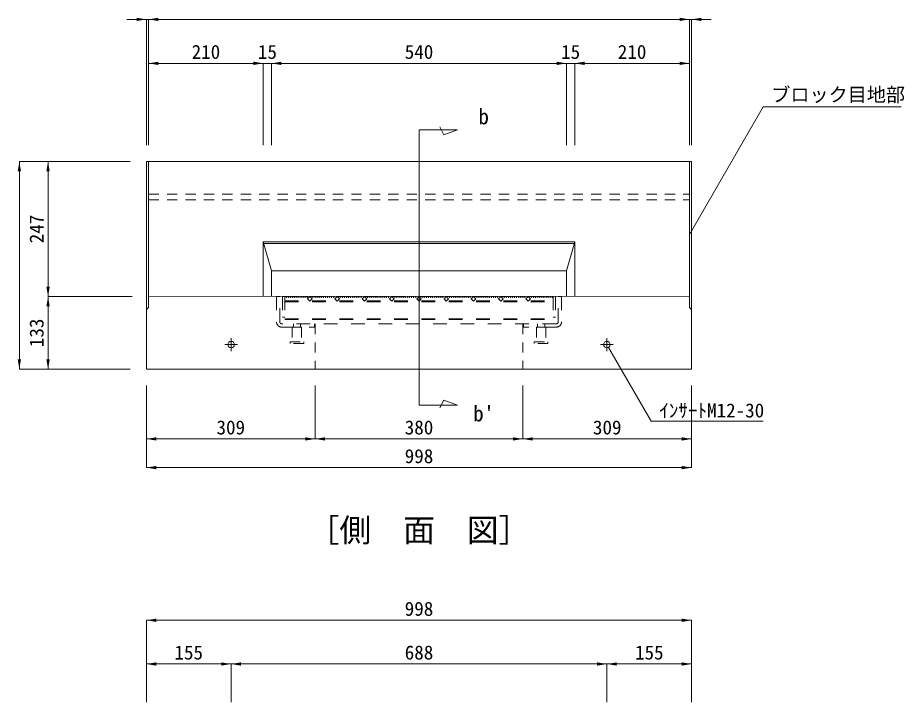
# Model space of a CAD drawing. Units: millimetres at full size. Extents: x 50430 to 101606, y 69050 to 91573.
# Drawn here: x 94820 to 96443, y 72679 to 73931 of the extents above; entities that cross this region are included whole.
import ezdxf
from ezdxf.enums import TextEntityAlignment as Align

# ---------------------------------------------------------------- set-up
doc = ezdxf.new("R2010")
doc.units = ezdxf.units.MM
doc.header["$LTSCALE"] = 50
for name, pattern in [('USER1', [0.675, 0.375, -0.3]), ('USER3', [1, 0.5, -0.5]), ('USER4', [0.675, 0.375, -0.3])]:
    doc.linetypes.add(name, pattern=pattern)
for name, color, linetype, lineweight in [('インサート', 3, 'USER1', 9), ('グレーチング', 7, 'USER1', 5), ('寸法線', 7, 'Continuous', 13), ('本体', 2, 'Continuous', 9), ('補助線', 8, 'Continuous', 9), ('ｲﾝｻｰﾄ', 3, 'Continuous', 9)]:
    doc.layers.add(name, color=color, linetype=linetype, lineweight=lineweight)
doc.layers.add('文字', color=7, linetype='Continuous')
doc.styles.add('ＭＳ ゴシック', font='')
doc.styles.get('ＭＳ ゴシック').set_extended_font_data('MS Gothic')

# ---------------------------------------------------------------- blocks, each defined once
blk = doc.blocks.new('filled_arrow')
at = {"color": 0, "linetype": 'Continuous', "lineweight": -2}
blk.add_solid([(7.5, 1.25), (0, 0), (7.5, -1.25)], dxfattribs=at)

msp = doc.modelspace()

# ---------------------------------------------------------------- linework, layer by layer
at = {"layer": 'インサート', "linetype": 'USER4'}
for p, q in [((95322.99, 73364.85), (95322.99, 73337.85)), ((95322.99, 73364.85), (95339.99, 73364.85)), ((95339.99, 73364.85), (95339.99, 73337.85)), ((95769.99, 73364.85), (95769.99, 73337.85)), ((95769.99, 73364.85), (95786.99, 73364.85)), ((95786.99, 73364.85), (95786.99, 73337.85)), ((95318.99, 73334.85), (95318.99, 73337.85)), ((95318.99, 73337.85), (95343.99, 73337.85)), ((95343.99, 73334.85), (95318.99, 73334.85)), ((95343.99, 73337.85), (95343.99, 73334.85)), ((95765.99, 73334.85), (95765.99, 73337.85)), ((95765.99, 73337.85), (95790.99, 73337.85)), ((95790.99, 73334.85), (95765.99, 73334.85)), ((95790.99, 73337.85), (95790.99, 73334.85))]:
    msp.add_line(p, q, dxfattribs=at)
at = {"layer": 'グレーチング', "linetype": 'USER3'}
for p, q in [((95293.99, 73420.85), (95293.99, 73374.85)), ((95293.99, 73420.85), (95299.99, 73420.85)), ((95299.99, 73374.85), (95299.99, 73420.85)), ((95304.99, 73420.85), (95304.99, 73382.85)), ((95304.99, 73420.85), (95804.99, 73420.85)), ((95309.49, 73420.85), (95309.49, 73370.85)), ((95309.49, 73412.85), (95800.49, 73412.85)), ((95309.49, 73411.35), (95800.49, 73411.35)), ((95311.49, 73420.85), (95312.39, 73418.75)), ((95312.39, 73418.75), (95313.29, 73420.85)), ((95315.29, 73420.85), (95316.19, 73418.75)), ((95316.19, 73418.75), (95317.09, 73420.85)), ((95319.09, 73420.85), (95319.99, 73418.75)), ((95319.99, 73418.75), (95320.89, 73420.85)), ((95322.89, 73420.85), (95323.79, 73418.75)), ((95323.79, 73418.75), (95324.69, 73420.85)), ((95326.69, 73420.85), (95327.59, 73418.75)), ((95327.59, 73418.75), (95328.49, 73420.85)), ((95330.49, 73420.85), (95331.39, 73418.75)), ((95331.39, 73418.75), (95332.29, 73420.85)), ((95334.29, 73420.85), (95335.19, 73418.75)), ((95335.19, 73418.75), (95336.09, 73420.85)), ((95338.09, 73420.85), (95338.99, 73418.75)), ((95338.99, 73418.75), (95339.89, 73420.85)), ((95341.89, 73420.85), (95342.79, 73418.75)), ((95342.79, 73418.75), (95343.69, 73420.85)), ((95345.69, 73420.85), (95346.59, 73418.75)), ((95346.59, 73418.75), (95347.49, 73420.85)), ((95349.49, 73420.85), (95350.39, 73418.75)), ((95350.39, 73418.75), (95351.29, 73420.85)), ((95354.99, 73420.85), (95350.75, 73416.61)), ((95350.75, 73416.61), (95354.99, 73412.36)), ((95359.23, 73416.61), (95354.99, 73420.85)), ((95354.99, 73412.36), (95359.23, 73416.61)), ((95359.99, 73420.85), (95360.89, 73418.75)), ((95360.89, 73418.75), (95361.79, 73420.85)), ((95363.79, 73420.85), (95364.69, 73418.75)), ((95364.69, 73418.75), (95365.59, 73420.85)), ((95367.59, 73420.85), (95368.49, 73418.75)), ((95368.49, 73418.75), (95369.39, 73420.85)), ((95371.39, 73420.85), (95372.29, 73418.75)), ((95372.29, 73418.75), (95373.19, 73420.85)), ((95375.19, 73420.85), (95376.09, 73418.75)), ((95376.09, 73418.75), (95376.99, 73420.85)), ((95378.99, 73420.85), (95379.89, 73418.75)), ((95379.89, 73418.75), (95380.79, 73420.85)), ((95382.79, 73420.85), (95383.69, 73418.75)), ((95383.69, 73418.75), (95384.59, 73420.85)), ((95386.59, 73420.85), (95387.49, 73418.75)), ((95387.49, 73418.75), (95388.39, 73420.85)), ((95390.39, 73420.85), (95391.29, 73418.75)), ((95391.29, 73418.75), (95392.19, 73420.85)), ((95394.19, 73420.85), (95395.09, 73418.75)), ((95395.09, 73418.75), (95395.99, 73420.85)), ((95397.99, 73420.85), (95398.89, 73418.75)), ((95398.89, 73418.75), (95399.79, 73420.85)), ((95404.99, 73420.85), (95400.75, 73416.61)), ((95400.75, 73416.61), (95404.99, 73412.36)), ((95409.23, 73416.61), (95404.99, 73420.85)), ((95404.99, 73412.36), (95409.23, 73416.61)), ((95409.99, 73420.85), (95410.89, 73418.75)), ((95410.89, 73418.75), (95411.79, 73420.85)), ((95413.79, 73420.85), (95414.69, 73418.75)), ((95414.69, 73418.75), (95415.59, 73420.85)), ((95417.59, 73420.85), (95418.49, 73418.75)), ((95418.49, 73418.75), (95419.39, 73420.85)), ((95421.39, 73420.85), (95422.29, 73418.75)), ((95422.29, 73418.75), (95423.19, 73420.85)), ((95425.19, 73420.85), (95426.09, 73418.75)), ((95426.09, 73418.75), (95426.99, 73420.85)), ((95428.99, 73420.85), (95429.89, 73418.75)), ((95429.89, 73418.75), (95430.79, 73420.85)), ((95432.79, 73420.85), (95433.69, 73418.75)), ((95433.69, 73418.75), (95434.59, 73420.85)), ((95436.59, 73420.85), (95437.49, 73418.75)), ((95437.49, 73418.75), (95438.39, 73420.85)), ((95440.39, 73420.85), (95441.29, 73418.75)), ((95441.29, 73418.75), (95442.19, 73420.85)), ((95444.19, 73420.85), (95445.09, 73418.75)), ((95445.09, 73418.75), (95445.99, 73420.85)), ((95447.99, 73420.85), (95448.89, 73418.75)), ((95448.89, 73418.75), (95449.79, 73420.85)), ((95454.99, 73420.85), (95450.75, 73416.61)), ((95450.75, 73416.61), (95454.99, 73412.36)), ((95459.23, 73416.61), (95454.99, 73420.85)), ((95454.99, 73412.36), (95459.23, 73416.61)), ((95459.99, 73420.85), (95460.89, 73418.75)), ((95460.89, 73418.75), (95461.79, 73420.85)), ((95463.79, 73420.85), (95464.69, 73418.75)), ((95464.69, 73418.75), (95465.59, 73420.85)), ((95467.59, 73420.85), (95468.49, 73418.75)), ((95468.49, 73418.75), (95469.39, 73420.85)), ((95471.39, 73420.85), (95472.29, 73418.75)), ((95472.29, 73418.75), (95473.19, 73420.85)), ((95475.19, 73420.85), (95476.09, 73418.75)), ((95476.09, 73418.75), (95476.99, 73420.85)), ((95478.99, 73420.85), (95479.89, 73418.75)), ((95479.89, 73418.75), (95480.79, 73420.85)), ((95482.79, 73420.85), (95483.69, 73418.75)), ((95483.69, 73418.75), (95484.59, 73420.85)), ((95486.59, 73420.85), (95487.49, 73418.75)), ((95487.49, 73418.75), (95488.39, 73420.85)), ((95490.39, 73420.85), (95491.29, 73418.75)), ((95491.29, 73418.75), (95492.19, 73420.85)), ((95494.19, 73420.85), (95495.09, 73418.75)), ((95495.09, 73418.75), (95495.99, 73420.85)), ((95497.99, 73420.85), (95498.89, 73418.75)), ((95498.89, 73418.75), (95499.79, 73420.85)), ((95504.99, 73420.85), (95500.75, 73416.61)), ((95500.75, 73416.61), (95504.99, 73412.36)), ((95509.23, 73416.61), (95504.99, 73420.85)), ((95504.99, 73412.36), (95509.23, 73416.61)), ((95509.99, 73420.85), (95510.89, 73418.75)), ((95510.89, 73418.75), (95511.79, 73420.85)), ((95513.79, 73420.85), (95514.69, 73418.75)), ((95514.69, 73418.75), (95515.59, 73420.85)), ((95517.59, 73420.85), (95518.49, 73418.75)), ((95518.49, 73418.75), (95519.39, 73420.85)), ((95521.39, 73420.85), (95522.29, 73418.75)), ((95522.29, 73418.75), (95523.19, 73420.85)), ((95525.19, 73420.85), (95526.09, 73418.75)), ((95526.09, 73418.75), (95526.99, 73420.85)), ((95528.99, 73420.85), (95529.89, 73418.75)), ((95529.89, 73418.75), (95530.79, 73420.85)), ((95532.79, 73420.85), (95533.69, 73418.75)), ((95533.69, 73418.75), (95534.59, 73420.85)), ((95536.59, 73420.85), (95537.49, 73418.75)), ((95537.49, 73418.75), (95538.39, 73420.85)), ((95540.39, 73420.85), (95541.29, 73418.75)), ((95541.29, 73418.75), (95542.19, 73420.85)), ((95544.19, 73420.85), (95545.09, 73418.75)), ((95545.09, 73418.75), (95545.99, 73420.85)), ((95547.99, 73420.85), (95548.89, 73418.75)), ((95548.89, 73418.75), (95549.79, 73420.85)), ((95554.99, 73420.85), (95550.75, 73416.61)), ((95550.75, 73416.61), (95554.99, 73412.36)), ((95559.23, 73416.61), (95554.99, 73420.85)), ((95554.99, 73412.36), (95559.23, 73416.61)), ((95559.99, 73420.85), (95560.89, 73418.75)), ((95560.89, 73418.75), (95561.79, 73420.85)), ((95563.79, 73420.85), (95564.69, 73418.75)), ((95564.69, 73418.75), (95565.59, 73420.85)), ((95567.59, 73420.85), (95568.49, 73418.75)), ((95568.49, 73418.75), (95569.39, 73420.85)), ((95571.39, 73420.85), (95572.29, 73418.75)), ((95572.29, 73418.75), (95573.19, 73420.85)), ((95575.19, 73420.85), (95576.09, 73418.75)), ((95576.09, 73418.75), (95576.99, 73420.85)), ((95578.99, 73420.85), (95579.89, 73418.75)), ((95579.89, 73418.75), (95580.79, 73420.85)), ((95582.79, 73420.85), (95583.69, 73418.75)), ((95583.69, 73418.75), (95584.59, 73420.85)), ((95586.59, 73420.85), (95587.49, 73418.75)), ((95587.49, 73418.75), (95588.39, 73420.85)), ((95590.39, 73420.85), (95591.29, 73418.75)), ((95591.29, 73418.75), (95592.19, 73420.85)), ((95594.19, 73420.85), (95595.09, 73418.75)), ((95595.09, 73418.75), (95595.99, 73420.85)), ((95597.99, 73420.85), (95598.89, 73418.75)), ((95598.89, 73418.75), (95599.79, 73420.85)), ((95604.99, 73420.85), (95600.75, 73416.61)), ((95600.75, 73416.61), (95604.99, 73412.36)), ((95609.23, 73416.61), (95604.99, 73420.85)), ((95604.99, 73412.36), (95609.23, 73416.61)), ((95609.99, 73420.85), (95610.89, 73418.75)), ((95610.89, 73418.75), (95611.79, 73420.85)), ((95613.79, 73420.85), (95614.69, 73418.75)), ((95614.69, 73418.75), (95615.59, 73420.85)), ((95617.59, 73420.85), (95618.49, 73418.75)), ((95618.49, 73418.75), (95619.39, 73420.85)), ((95621.39, 73420.85), (95622.29, 73418.75)), ((95622.29, 73418.75), (95623.19, 73420.85)), ((95625.19, 73420.85), (95626.09, 73418.75)), ((95626.09, 73418.75), (95626.99, 73420.85)), ((95628.99, 73420.85), (95629.89, 73418.75)), ((95629.89, 73418.75), (95630.79, 73420.85)), ((95632.79, 73420.85), (95633.69, 73418.75)), ((95633.69, 73418.75), (95634.59, 73420.85)), ((95636.59, 73420.85), (95637.49, 73418.75)), ((95637.49, 73418.75), (95638.39, 73420.85)), ((95640.39, 73420.85), (95641.29, 73418.75)), ((95641.29, 73418.75), (95642.19, 73420.85)), ((95644.19, 73420.85), (95645.09, 73418.75)), ((95645.09, 73418.75), (95645.99, 73420.85)), ((95647.99, 73420.85), (95648.89, 73418.75)), ((95648.89, 73418.75), (95649.79, 73420.85)), ((95654.99, 73420.85), (95650.75, 73416.61)), ((95650.75, 73416.61), (95654.99, 73412.36)), ((95659.23, 73416.61), (95654.99, 73420.85)), ((95654.99, 73412.36), (95659.23, 73416.61)), ((95659.99, 73420.85), (95660.89, 73418.75)), ((95660.89, 73418.75), (95661.79, 73420.85)), ((95663.79, 73420.85), (95664.69, 73418.75)), ((95664.69, 73418.75), (95665.59, 73420.85)), ((95667.59, 73420.85), (95668.49, 73418.75)), ((95668.49, 73418.75), (95669.39, 73420.85)), ((95671.39, 73420.85), (95672.29, 73418.75)), ((95672.29, 73418.75), (95673.19, 73420.85)), ((95675.19, 73420.85), (95676.09, 73418.75)), ((95676.09, 73418.75), (95676.99, 73420.85)), ((95678.99, 73420.85), (95679.89, 73418.75)), ((95679.89, 73418.75), (95680.79, 73420.85)), ((95682.79, 73420.85), (95683.69, 73418.75)), ((95683.69, 73418.75), (95684.59, 73420.85)), ((95686.59, 73420.85), (95687.49, 73418.75)), ((95687.49, 73418.75), (95688.39, 73420.85)), ((95690.39, 73420.85), (95691.29, 73418.75)), ((95691.29, 73418.75), (95692.19, 73420.85)), ((95694.19, 73420.85), (95695.09, 73418.75)), ((95695.09, 73418.75), (95695.99, 73420.85)), ((95697.99, 73420.85), (95698.89, 73418.75)), ((95698.89, 73418.75), (95699.79, 73420.85)), ((95704.99, 73420.85), (95700.75, 73416.61)), ((95700.75, 73416.61), (95704.99, 73412.36)), ((95709.23, 73416.61), (95704.99, 73420.85)), ((95704.99, 73412.36), (95709.23, 73416.61)), ((95709.99, 73420.85), (95710.89, 73418.75)), ((95710.89, 73418.75), (95711.79, 73420.85)), ((95713.79, 73420.85), (95714.69, 73418.75)), ((95714.69, 73418.75), (95715.59, 73420.85)), ((95717.59, 73420.85), (95718.49, 73418.75)), ((95718.49, 73418.75), (95719.39, 73420.85)), ((95721.39, 73420.85), (95722.29, 73418.75)), ((95722.29, 73418.75), (95723.19, 73420.85)), ((95725.19, 73420.85), (95726.09, 73418.75)), ((95726.09, 73418.75), (95726.99, 73420.85)), ((95728.99, 73420.85), (95729.89, 73418.75)), ((95729.89, 73418.75), (95730.79, 73420.85)), ((95732.79, 73420.85), (95733.69, 73418.75)), ((95733.69, 73418.75), (95734.59, 73420.85)), ((95736.59, 73420.85), (95737.49, 73418.75)), ((95737.49, 73418.75), (95738.39, 73420.85)), ((95740.39, 73420.85), (95741.29, 73418.75)), ((95741.29, 73418.75), (95742.19, 73420.85)), ((95744.19, 73420.85), (95745.09, 73418.75)), ((95745.09, 73418.75), (95745.99, 73420.85)), ((95747.99, 73420.85), (95748.89, 73418.75)), ((95748.89, 73418.75), (95749.79, 73420.85)), ((95754.99, 73420.85), (95750.75, 73416.61)), ((95750.75, 73416.61), (95754.99, 73412.36)), ((95759.23, 73416.61), (95754.99, 73420.85)), ((95754.99, 73412.36), (95759.23, 73416.61)), ((95759.99, 73420.85), (95760.89, 73418.75)), ((95760.89, 73418.75), (95761.79, 73420.85)), ((95763.79, 73420.85), (95764.69, 73418.75)), ((95764.69, 73418.75), (95765.59, 73420.85)), ((95767.59, 73420.85), (95768.49, 73418.75)), ((95768.49, 73418.75), (95769.39, 73420.85)), ((95771.39, 73420.85), (95772.29, 73418.75)), ((95772.29, 73418.75), (95773.19, 73420.85)), ((95775.19, 73420.85), (95776.09, 73418.75)), ((95776.09, 73418.75), (95776.99, 73420.85)), ((95778.99, 73420.85), (95779.89, 73418.75)), ((95779.89, 73418.75), (95780.79, 73420.85)), ((95782.79, 73420.85), (95783.69, 73418.75)), ((95783.69, 73418.75), (95784.59, 73420.85)), ((95786.59, 73420.85), (95787.49, 73418.75)), ((95787.49, 73418.75), (95788.39, 73420.85)), ((95790.39, 73420.85), (95791.29, 73418.75)), ((95791.29, 73418.75), (95792.19, 73420.85)), ((95794.19, 73420.85), (95795.09, 73418.75)), ((95795.09, 73418.75), (95795.99, 73420.85)), ((95797.99, 73420.85), (95798.89, 73418.75)), ((95798.89, 73418.75), (95799.79, 73420.85)), ((95800.49, 73420.85), (95800.49, 73370.85)), ((95804.99, 73420.85), (95804.99, 73382.85)), ((95809.99, 73374.85), (95809.99, 73420.85)), ((95815.99, 73420.85), (95809.99, 73420.85)), ((95815.99, 73420.85), (95815.99, 73374.85)), ((95304.99, 73382.85), (95309.49, 73382.85)), ((95309.49, 73380.35), (95800.49, 73380.35)), ((95309.49, 73378.85), (95800.49, 73378.85)), ((95804.99, 73382.85), (95800.49, 73382.85)), ((95805.99, 73370.85), (95303.99, 73370.85)), ((95303.99, 73364.85), (95363.99, 73364.85)), ((95324.99, 73370.85), (95324.99, 73364.85)), ((95337.99, 73370.85), (95337.99, 73364.85)), ((95363.99, 73364.85), (95363.99, 73370.85)), ((95745.99, 73364.85), (95745.99, 73370.85)), ((95805.99, 73364.85), (95745.99, 73364.85)), ((95771.99, 73370.85), (95771.99, 73364.85)), ((95784.99, 73370.85), (95784.99, 73364.85))]:
    msp.add_line(p, q, dxfattribs=at)
for centre, radius, start, end in [((95303.99, 73374.85), 10, 180, 270), ((95303.99, 73374.85), 4, 180, 270), ((95805.99, 73374.85), 4, 270, 0), ((95805.99, 73374.85), 10, 270, 0)]:
    msp.add_arc(centre, radius, start, end, dxfattribs=at)
at = {"layer": '寸法線'}
for p, q in [((95095.99, 73927.89), (95019.99, 73927.89)), ((95055.99, 73697.89), (95055.99, 73927.89)), ((95059.99, 73927.89), (96049.99, 73927.89)), ((95059.99, 73697.89), (95059.99, 73927.89)), ((95059.99, 73697.89), (95059.99, 73927.89)), ((96013.99, 73927.89), (96089.99, 73927.89)), ((96049.99, 73697.89), (96049.99, 73927.89)), ((96049.99, 73697.89), (96049.99, 73927.89)), ((96053.99, 73697.89), (96053.99, 73927.89)), ((95269.99, 73847.45), (95059.99, 73847.45)), ((95059.99, 73697.89), (95059.99, 73847.45)), ((95320.99, 73847.45), (95233.99, 73847.45)), ((95269.99, 73697.89), (95269.99, 73847.45)), ((95269.99, 73697.89), (95269.99, 73847.45)), ((95284.99, 73847.45), (95824.99, 73847.45)), ((95284.99, 73697.89), (95284.99, 73847.45)), ((95284.99, 73697.89), (95284.99, 73847.45)), ((95788.99, 73847.45), (95875.99, 73847.45)), ((95824.99, 73697.89), (95824.99, 73847.45)), ((95824.99, 73697.89), (95824.99, 73847.45)), ((95839.99, 73697.89), (95839.99, 73847.45)), ((95839.99, 73847.45), (96049.99, 73847.45)), ((95839.99, 73697.89), (95839.99, 73847.45)), ((96049.99, 73697.89), (96049.99, 73847.45)), ((94823.49, 73287.89), (94823.49, 73667.89)), ((95025.99, 73667.89), (94823.49, 73667.89)), ((94875.99, 73420.89), (94875.99, 73667.89)), ((95025.99, 73667.89), (94875.99, 73667.89)), ((94875.99, 73287.89), (94875.99, 73420.89)), ((95029.99, 73420.89), (94875.99, 73420.89)), ((95029.99, 73420.89), (94875.99, 73420.89)), ((95025.99, 73287.89), (94823.49, 73287.89)), ((95025.99, 73287.89), (94875.99, 73287.89)), ((95055.99, 73257.89), (95055.99, 73160.39)), ((95055.99, 73257.89), (95055.99, 73107.89)), ((95364.99, 73257.89), (95364.99, 73160.39)), ((95364.99, 73257.89), (95364.99, 73160.39)), ((95744.99, 73257.89), (95744.99, 73160.39)), ((95744.99, 73257.89), (95744.99, 73160.39)), ((96053.99, 73257.89), (96053.99, 73160.39)), ((96053.99, 73257.89), (96053.99, 73107.89)), ((95055.99, 73160.39), (95364.99, 73160.39)), ((95364.99, 73160.39), (95744.99, 73160.39)), ((95744.99, 73160.39), (96053.99, 73160.39)), ((95055.99, 73107.89), (96053.99, 73107.89)), ((95055.99, 72828.65), (96053.99, 72828.65)), ((95055.99, 72678.65), (95055.99, 72828.65)), ((96053.99, 72678.65), (96053.99, 72828.65)), ((95055.99, 72748.65), (95210.99, 72748.65)), ((95055.99, 72678.65), (95055.99, 72748.65)), ((95210.99, 72678.65), (95210.99, 72748.65)), ((95210.99, 72748.65), (95898.99, 72748.65)), ((95210.99, 72678.65), (95210.99, 72748.65)), ((95898.99, 72678.65), (95898.99, 72748.65)), ((95898.99, 72748.65), (96053.99, 72748.65)), ((95898.99, 72678.65), (95898.99, 72748.65)), ((96053.99, 72678.65), (96053.99, 72748.65))]:
    msp.add_line(p, q, dxfattribs=at)
at = {"layer": '寸法線', "lineweight": 9}
for p, q in [((95554.99, 73726.12), (95554.99, 73222.19)), ((95554.99, 73726.12), (95625.24, 73726.12)), ((95600.49, 73716.92), (95593.33, 73731.24)), ((95625.24, 73726.12), (95600.49, 73716.92)), ((95554.99, 73222.19), (95625.24, 73222.19)), ((95600.49, 73231.39), (95593.33, 73217.07)), ((95625.24, 73222.19), (95600.49, 73231.39))]:
    msp.add_line(p, q, dxfattribs=at)
at = {"layer": '寸法線'}
for points in [[(96049.99, 73534.38), (96184.81, 73767.89), (96437.46, 73767.89)], [(95901.99, 73327.7), (95979.82, 73192.89), (96184.65, 73192.89)]]:
    msp.add_lwpolyline(points, dxfattribs=at)
at = {"layer": '本体', "lineweight": 20}
for p, q in [((95059.99, 73667.89), (96049.99, 73667.89)), ((95059.99, 73400.87), (95059.99, 73667.89)), ((96049.99, 73400.87), (96049.99, 73667.89)), ((95055.99, 73396.87), (95059.99, 73400.87)), ((95055.99, 73287.89), (95055.99, 73396.87)), ((96053.99, 73396.87), (96049.99, 73400.87)), ((96053.99, 73287.89), (96053.99, 73396.87)), ((95055.99, 73287.89), (96053.99, 73287.89))]:
    msp.add_line(p, q, dxfattribs=at)
at = {"layer": '本体', "linetype": 'USER1'}
for p, q in [((95059.99, 73607.89), (96049.99, 73607.89)), ((95059.99, 73597.89), (96049.99, 73597.89)), ((95364.99, 73370.77), (95364.99, 73287.89)), ((95744.99, 73370.77), (95744.99, 73287.89))]:
    msp.add_line(p, q, dxfattribs=at)
at = {"layer": '本体'}
for p, q in [((95269.99, 73520.89), (95839.99, 73520.89)), ((95269.99, 73520.89), (95269.99, 73420.89)), ((95284.99, 73467.89), (95269.99, 73520.89)), ((95824.99, 73467.89), (95839.99, 73520.89)), ((95839.99, 73520.89), (95839.99, 73420.89)), ((95284.99, 73467.89), (95824.99, 73467.89)), ((95284.99, 73467.89), (95284.99, 73420.89)), ((95824.99, 73467.89), (95824.99, 73420.89)), ((95059.99, 73420.89), (96049.99, 73421.39))]:
    msp.add_line(p, q, dxfattribs=at)
at = {"layer": '本体', "color": 4, "lineweight": 5}
msp.add_line((95270.84, 73517.89), (95839.14, 73517.89), dxfattribs=at)
at = {"layer": '補助線', "lineweight": 13}
for p, q in [((95055.99, 73396.87), (95055.99, 73667.89)), ((95059.99, 73667.89), (95055.99, 73667.89)), ((96049.99, 73667.89), (96053.99, 73667.89)), ((96053.99, 73396.87), (96053.99, 73667.89))]:
    msp.add_line(p, q, dxfattribs=at)
at = {"layer": '補助線'}
for p, q in [((95199.39, 73332.9), (95222.59, 73332.9)), ((95210.99, 73344.93), (95210.99, 73320.86)), ((95887.39, 73332.89), (95910.59, 73332.89)), ((95898.99, 73344.93), (95898.99, 73320.86))]:
    msp.add_line(p, q, dxfattribs=at)
at = {"layer": 'ｲﾝｻｰﾄ'}
for centre in [(95210.99, 73332.9), (95898.99, 73332.89)]:
    msp.add_circle(centre, 6, dxfattribs=at)

# ---------------------------------------------------------------- block references
at = {"layer": '寸法線'}
for p, xscale, yscale, rotation in [((95055.99, 73927.89), 2.4, 2.4, 180), ((96049.99, 73927.89), 2.4, 2.4, 180), ((96049.99, 73927.89), 2.4, 2.4, 180), ((95269.99, 73847.45), 2.4, 2.4, 180), ((95269.99, 73847.45), 2.4, 2.4, 180), ((95824.99, 73847.45), 2.4, 2.4, 180), ((95824.99, 73847.45), 2.4, 2.4, 180), ((96049.99, 73847.45), 2.4, 2.4, 180), ((94823.49, 73667.89), 2.4, 2.4, 270), ((94875.99, 73667.89), 2.4, 2.4, 270), ((96049.99, 73534.38), 0.16, 0.16, 60), ((94875.99, 73420.89), 2.4, 2.4, 90), ((94875.99, 73420.89), 2.4, 2.4, 270), ((95901.99, 73327.7), 0.16, 0.16, 300), ((94823.49, 73287.89), 2.4, 2.4, 90), ((94875.99, 73287.89), 2.4, 2.4, 90), ((95364.99, 73160.39), 2.4, 2.4, 180), ((95744.99, 73160.39), 2.4, 2.4, 180), ((96053.99, 73160.39), 2.4, 2.4, 180), ((96053.99, 73107.89), 2.4, 2.4, 180), ((96053.99, 72828.65), 2.4, 2.4, 180), ((95210.99, 72748.65), 2.4, 2.4, 180), ((95898.99, 72748.65), 2.4, 2.4, 180), ((96053.99, 72748.65), 2.4, 2.4, 180)]:
    msp.add_blockref('filled_arrow', p, dxfattribs=dict(at, xscale=xscale, yscale=yscale, rotation=rotation))
at = {"layer": '寸法線', "xscale": 2.4, "yscale": 2.4}
for p in [(95059.99, 73927.89), (95059.99, 73927.89), (96053.99, 73927.89), (95059.99, 73847.45), (95284.99, 73847.45), (95284.99, 73847.45), (95839.99, 73847.45), (95839.99, 73847.45), (95055.99, 73160.39), (95364.99, 73160.39), (95744.99, 73160.39), (95055.99, 73107.89), (95055.99, 72828.65), (95055.99, 72748.65), (95210.99, 72748.65), (95898.99, 72748.65)]:
    msp.add_blockref('filled_arrow', p, dxfattribs=at)

# ---------------------------------------------------------------- texts
at = {"layer": '寸法線', "style": 'ＭＳ ゴシック'}
for s, height, p in [('210', 25.63, (95164.99, 73868.45)), ('15', 25.63, (95277.49, 73868.45)), ('540', 25.63, (95554.99, 73868.45)), ('15', 25.63, (95832.49, 73868.45)), ('210', 25.63, (95944.99, 73868.45)), ('b', 28.48, (95673.36, 73750.16)), ("b'", 28.48, (95673.36, 73206.77)), ('309', 25.63, (95210.49, 73181.39)), ('380', 25.63, (95554.99, 73181.39)), ('309', 25.63, (95899.49, 73181.39)), ('998', 25.63, (95554.99, 73128.89)), ('998', 25.63, (95554.99, 72849.65)), ('155', 25.63, (95133.49, 72769.65)), ('688', 25.63, (95554.99, 72769.65)), ('155', 25.63, (95976.49, 72769.65))]:
    msp.add_text(s, height=height, dxfattribs=at).set_placement(p, align=Align.MIDDLE_CENTER)
for s, p in [('ブロック目地部', (96199.81, 73803.03)), ('ｲﾝｻｰﾄM12-30', (95994.82, 73225.29))]:
    msp.add_text(s, height=25.63, dxfattribs=at).set_placement(p, align=Align.TOP_LEFT)
for s, p in [('247', (94854.99, 73544.39)), ('133', (94854.99, 73354.39))]:
    msp.add_text(s, height=25.63, rotation=90, dxfattribs=at).set_placement(p, align=Align.MIDDLE_CENTER)
at = {"layer": '文字', "style": 'ＭＳ ゴシック'}
msp.add_text('［側\u3000面\u3000図］', height=42.72, dxfattribs=at).set_placement((95554.99, 72993.39), align=Align.MIDDLE_CENTER)

doc.saveas('drawing.dxf')
